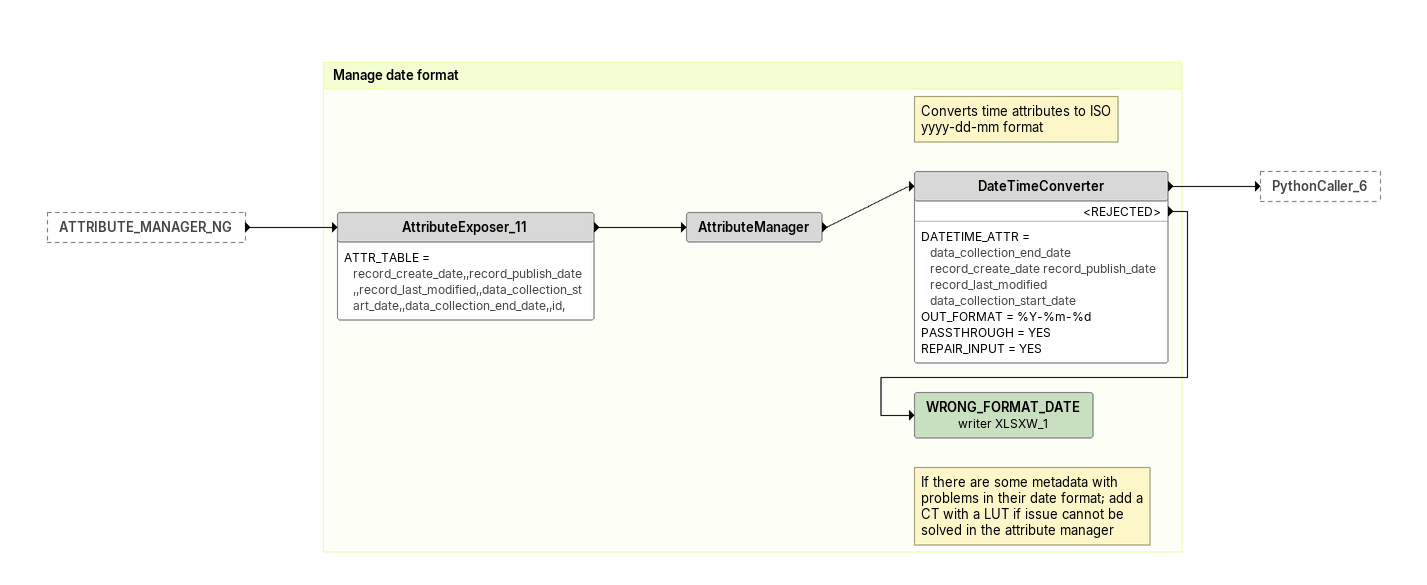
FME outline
ATTRIBUTE_MANAGER_NG [outside]
    -> AttributeExposer_11

Bookmark: Manage date format
AttributeExposer_11
    ATTR_TABLE = record_create_date,,record_publish_date,,record_last_modified,,data_collection_start_date,,data_collection_end_date,,id,
    -> AttributeManager
AttributeManager
    -> DateTimeConverter
Note: Converts time attributes to ISO yyyy-dd-mm format
DateTimeConverter
    DATETIME_ATTR = data_collection_end_date record_create_date record_publish_date record_last_modified data_collection_start_date
    OUT_FORMAT = %Y-%m-%d
    PASSTHROUGH = YES
    REPAIR_INPUT = YES
    -> PythonCaller_6
    <REJECTED> -> WRONG_FORMAT_DATE (writer XLSXW_1)
Note: If there are some metadata with problems in their date format; add a CT with a LUT if issue cannot be solved in the attribute manager
WRONG_FORMAT_DATE (writer XLSXW_1)
